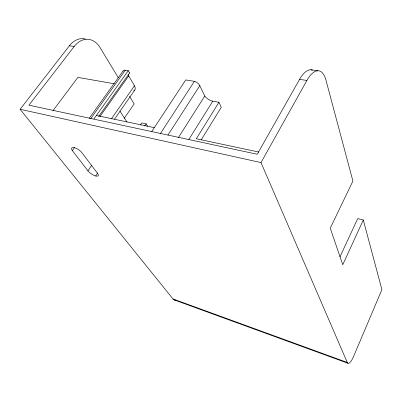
<?xml version="1.0" encoding="UTF-8"?>
<svg xmlns="http://www.w3.org/2000/svg" width="402" height="402" viewBox="0 0 402 402"><rect width="100%" height="100%" fill="white"/><g stroke="black" fill="none" stroke-linecap="round" stroke-linejoin="round"><path stroke-width="0.6" d="M339.951 256.873L357.71 218.598L363.302 219.984L342.765 264.702L330.238 228.2L352.911 181.051L325.947 80.058A32.17 13.135 -79.5 0 0 306.887 80.455L299.565 79.385L257.255 154.262L28.894 105.183L74.184 46.501A26.276 18.246 -85.6 0 1 100.148 47.687L118.273 77.676M363.302 219.984L381.9 289.636L353.519 356.604A11.789 3.342 -72.5 0 1 347.263 362.448L261.014 162.584L306.887 80.455M201.196 139.881L221.256 107.289L218.944 102.254L212.789 101.168A7.698 3.985 33.4 0 1 204.754 96.038L199.789 85.641A5.402 2.794 34.4 0 0 194.397 81.33L185.744 79.933L151.74 131.565M218.944 102.254L196.317 138.76L258.843 152.067M188.829 139.479L212.789 101.168M178.418 137.549L204.754 96.038M167.981 135.027L199.789 85.641M160.227 133.841L194.397 81.33M144.78 125.911L146.172 123.826L141.821 122.922L140.429 124.992M95.691 175.986A6.698 2.286 33.5 0 0 97.56 173.398L82.179 153.061A6.442 2.251 34.4 0 0 73.993 147.569A7.553 2.638 34.4 0 0 72.345 150.589L87.948 170.83A6.538 2.231 33.5 0 0 95.691 175.986L97.807 172.87M87.948 170.83L91.822 165.197M124.258 118.278L134.132 103.912L129.605 96.415M114.52 119.158L134.776 90.003M111.475 118.726L134.469 85.762L128.695 75.903A5.075 2.382 36.5 0 1 128.173 74.445M99.867 116.62L128.695 75.903M72.345 150.589L74.526 147.524M98.59 116.585L129.61 72.948L128.273 70.651L125.339 70.179A5.673 2.653 36.8 0 0 123.002 71.234M93.917 118.947L128.273 70.651M89.239 118.268L123.128 70.903M90.631 118.781L125.339 70.179M53.099 110.505L77.908 77.375L114.253 83.787M175.508 300.123A10.166 5.281 -70.1 0 1 173.011 298.982L20.1 109.274L69.375 45.798A26.155 18.311 -85.8 0 1 85.435 39.009M310.781 69.782L317.987 70.772M69.375 45.798L74.184 46.501M96.405 115.449L154.313 127.655M20.1 109.274L261.014 162.584M173.011 298.982L347.263 362.448M174.136 299.877L347.911 363.247M120.022 111.173L126.982 122.113M146.172 123.826L147.609 126.203M299.565 79.385A31.984 13.351 -79.7 0 1 312.515 70.079M129.268 72.993A5.075 2.382 36.5 0 1 129.61 72.948M134.469 85.762A10.316 4.718 36.3 0 1 133.821 90.746"/></g></svg>
